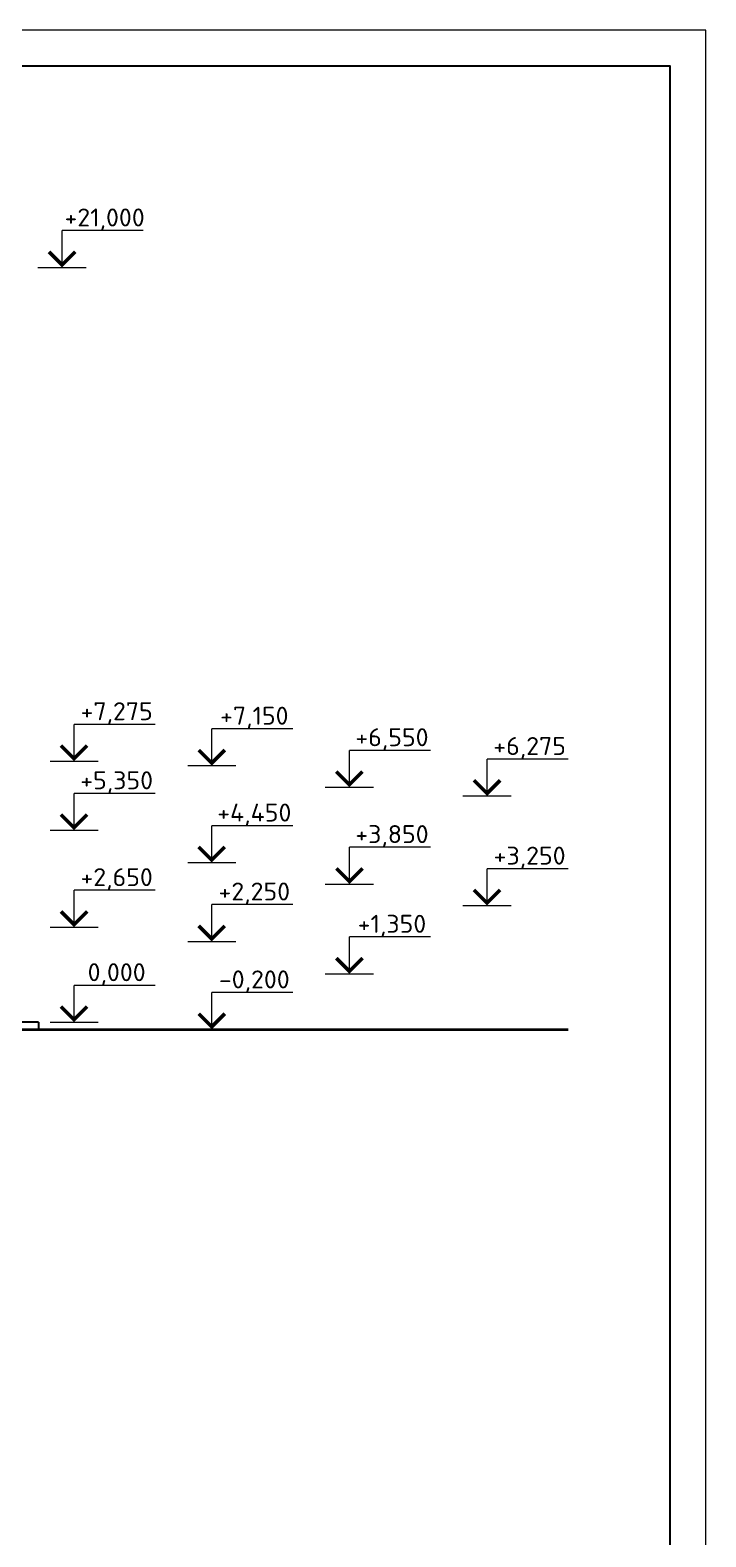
# Model space of a CAD drawing. Extents: x -965262 to 1142518, y -357520 to 71675.
# Drawn here: x -97555 to -88132, y -219088 to -198088 of the extents above; entities that cross this region are included whole.
import ezdxf

# ---------------------------------------------------------------- set-up
doc = ezdxf.new("R2010")
doc.units = 0
doc.header["$LTSCALE"] = 10
doc.layers.get('0').update_dxf_attribs({"linetype": 'CONTINUOUS', "lineweight": 30})
doc.styles.add('GOST 2.304', font='isocpeur.ttf', dxfattribs={"width": 0.75, "height": 250})

# ---------------------------------------------------------------- blocks, each defined once
blk = doc.blocks.new('Фасад А-Н')
at = {"color": 1, "lineweight": 15}
for p, q in [((-114795.7, 51163.7, -2887.7), (-114795.7, 52189.8, -2887.7)), ((-115466.7, 51163.7, -3613.4), (-114124.7, 51163.7, -2162.1)), ((-114460.2, 37399.6, -2887.7), (-114460.2, 38425.8, -2887.7)), ((-110621.1, 37274.6, -3250.5), (-110621.1, 38300.8, -3250.5)), ((-115131.2, 37399.6, -3613.4), (-113789.2, 37399.6, -2162.1)), ((-106782, 36674.6, -3250.5), (-106782, 37700.8, -3250.5)), ((-102942.7, 36429.6, -3250.5), (-102942.7, 37455.8, -3250.5)), ((-111292.1, 37274.6, -3976.2), (-109950.1, 37274.6, -2524.9)), ((-107453, 36674.6, -3976.2), (-106110.9, 36674.6, -2524.9)), ((-114460.2, 35474.6, -3250.5), (-114460.2, 36500.8, -3250.5)), ((-103613.7, 36429.6, -3976.2), (-102271.7, 36429.6, -2524.9)), ((-115131.2, 35474.6, -3976.2), (-113789.2, 35474.6, -2524.9)), ((-110621.1, 34574.6, -3250.5), (-110621.1, 35600.8, -3250.5)), ((-106782, 33974.6, -3250.5), (-106782, 35000.8, -3250.5)), ((-111292.1, 34574.6, -3976.2), (-109950.1, 34574.6, -2524.9)), ((-102942.7, 33374.6, -3250.5), (-102942.7, 34400.8, -3250.5)), ((-114460.2, 32774.6, -3250.5), (-114460.2, 33800.8, -3250.5)), ((-107453, 33974.6, -3976.2), (-106110.9, 33974.6, -2524.9)), ((-110621.1, 32374.6, -3250.5), (-110621.1, 33400.8, -3250.5)), ((-103613.7, 33374.6, -3976.2), (-102271.7, 33374.6, -2524.9)), ((-115131.2, 32774.6, -3976.2), (-113789.2, 32774.6, -2524.9)), ((-111292.1, 32374.6, -3976.2), (-109950.1, 32374.6, -2524.9)), ((-106782, 31474.6, -3250.5), (-106782, 32500.8, -3250.5)), ((-114460.2, 30124.6, -3250.5), (-114460.2, 31150.8, -3250.5)), ((-107453, 31474.6, -3976.2), (-106110.9, 31474.6, -2524.9)), ((-110621.1, 29924.6, -3250.5), (-110621.1, 30950.8, -3250.5)), ((-115131.2, 30124.6, -3976.2), (-113789.2, 30124.6, -2524.9))]:
    blk.add_line(p, q, dxfattribs=at)
at = {"color": 1, "lineweight": 15, "ltscale": 0.3}
for p, q in [((-112530.9, 52189.8, -2887.7), (-114795.7, 52189.8, -2887.7)), ((-112195.4, 38425.8, -2887.7), (-114460.2, 38425.8, -2887.7)), ((-108356.3, 38300.8, -3250.5), (-110621.1, 38300.8, -3250.5)), ((-104517.2, 37700.8, -3250.5), (-106782, 37700.8, -3250.5)), ((-100677.9, 37455.8, -3250.5), (-102942.7, 37455.8, -3250.5)), ((-112195.4, 36500.8, -3250.5), (-114460.2, 36500.8, -3250.5)), ((-108356.3, 35600.8, -3250.5), (-110621.1, 35600.8, -3250.5)), ((-104517.2, 35000.8, -3250.5), (-106782, 35000.8, -3250.5)), ((-100677.9, 34400.8, -3250.5), (-102942.7, 34400.8, -3250.5)), ((-112195.4, 33800.8, -3250.5), (-114460.2, 33800.8, -3250.5)), ((-108356.3, 33400.8, -3250.5), (-110621.1, 33400.8, -3250.5)), ((-104517.2, 32500.8, -3250.5), (-106782, 32500.8, -3250.5)), ((-112195.4, 31150.8, -3250.5), (-114460.2, 31150.8, -3250.5)), ((-108356.3, 30950.8, -3250.5), (-110621.1, 30950.8, -3250.5))]:
    blk.add_line(p, q, dxfattribs=at)
at = {"lineweight": 35}
blk.add_line((-155591.6, 29924.6, -3250.5), (-100677.9, 29924.6, -3250.5), dxfattribs=at)
at = {"ltscale": 100}
for q in [(-117854.9, 30124.6, -3250.5), (-115454.9, 29924.6, -3250.5)]:
    blk.add_line((-115454.9, 30124.6, -3250.5), q, dxfattribs=at)
at = {"color": 1, "lineweight": 15, "const_width": 100}
for points, elevation in [([(-114431, 51599.1), (-114795.7, 51234.4), (-115160.3, 51599.1)], -2887.7), ([(-114095.5, 37835), (-114460.2, 37470.4), (-114824.8, 37835)], -2887.7), ([(-110256.4, 37710), (-110621.1, 37345.4), (-110985.7, 37710)], -3250.5), ([(-106417.3, 37110), (-106782, 36745.4), (-107146.6, 37110)], -3250.5), ([(-102578.1, 36865), (-102942.7, 36500.4), (-103307.4, 36865)], -3250.5), ([(-114095.5, 35910), (-114460.2, 35545.4), (-114824.8, 35910)], -3250.5), ([(-110256.4, 35010), (-110621.1, 34645.4), (-110985.7, 35010)], -3250.5), ([(-106417.3, 34410), (-106782, 34045.4), (-107146.6, 34410)], -3250.5), ([(-102578.1, 33810), (-102942.7, 33445.4), (-103307.4, 33810)], -3250.5), ([(-114095.5, 33210), (-114460.2, 32845.4), (-114824.8, 33210)], -3250.5), ([(-110256.4, 32810), (-110621.1, 32445.4), (-110985.7, 32810)], -3250.5), ([(-106417.3, 31910), (-106782, 31545.4), (-107146.6, 31910)], -3250.5), ([(-114095.5, 30560), (-114460.2, 30195.4), (-114824.8, 30560)], -3250.5), ([(-110256.4, 30360), (-110621.1, 29995.4), (-110985.7, 30360)], -3250.5)]:
    blk.add_lwpolyline(points, dxfattribs=dict(at, elevation=elevation))
at = {"color": 1, "char_height": 500, "width": 2000, "attachment_point": 5, "style": 'GOST 2.304'}
for s, insert in [('{\\W1.05;+21,000}', (-113608.6, 52497.7, -2887.7)), ('{\\W1.05;+7,275}', (-113273, 38733.6, -2887.7)), ('{\\W1.05;+7,150}', (-109433.9, 38608.6, -3250.5)), ('{\\W1.05;+6,550}', (-105594.8, 38008.6, -3250.5)), ('{\\W1.05;+6,275}', (-101755.6, 37763.6, -3250.5)), ('{\\W1.05;+5,350}', (-113273, 36808.6, -3250.5)), ('{\\W1.05;+4,450}', (-109433.9, 35908.6, -3250.5)), ('{\\W1.05;+3,850}', (-105594.8, 35308.6, -3250.5)), ('{\\W1.05;+3,250}', (-101755.6, 34708.6, -3250.5)), ('{\\W1.05;+2,650}', (-113273, 34108.6, -3250.5)), ('{\\W1.05;+2,250}', (-109433.9, 33708.6, -3250.5)), ('{\\W1.05;+1,350}', (-105594.8, 32808.6, -3250.5)), ('{\\W1.05;0,000}', (-113273, 31458.6, -3250.5)), ('{\\W1.05;-0,200}', (-109433.9, 31258.6, -3250.5))]:
    blk.add_mtext(s, dxfattribs=dict(at, insert=insert))

msp = doc.modelspace()

# ---------------------------------------------------------------- linework, layer by layer
at = {"lineweight": 15, "elevation": -3259.8}
msp.add_lwpolyline([(-147532.4, -240087.8), (-88132.4, -240087.8), (-88132.4, -198087.8), (-147532.4, -198087.8)], close=True, dxfattribs=at)
at = {"elevation": -3259.8}
msp.add_lwpolyline([(-145532.4, -239587.8), (-88632.4, -239587.8), (-88632.4, -198587.8), (-145532.4, -198587.8)], close=True, dxfattribs=at)

# ---------------------------------------------------------------- block references
at = {"lineweight": 15, "xscale": 0.5, "yscale": 0.5, "zscale": 0.5}
msp.add_blockref('Фасад А-Н', (-39712.5, -226976.5, -1634.5), dxfattribs=at)

doc.saveas('drawing.dxf')
